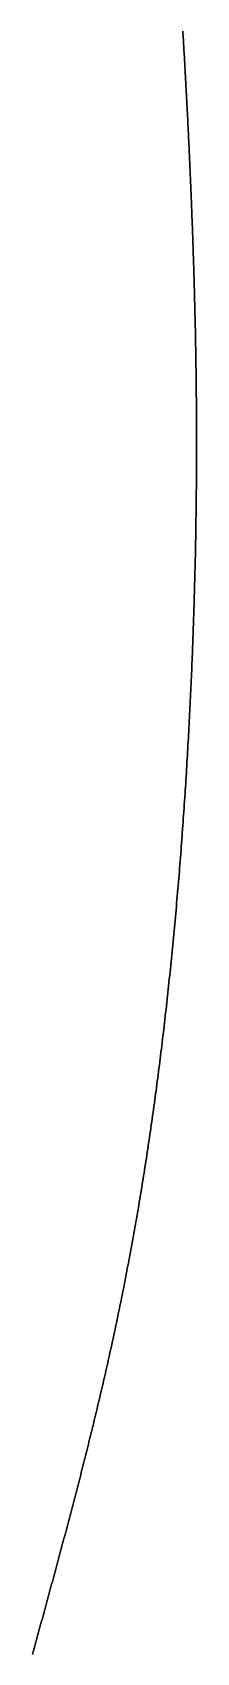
# Model space of a CAD drawing. Header units: inches. Extents: x 130170 to 284068, y 377793 to 804530.
# Drawn here: x 259864.2 to 259869.6, y 742824.1 to 742876.7 of the extents above; entities that cross this region are included whole.
import ezdxf

# ---------------------------------------------------------------- set-up
doc = ezdxf.new("R2010")
doc.units = ezdxf.units.IN
doc.header["$MEASUREMENT"] = 0
doc.layers.add('muni_il', color=7, linetype='Continuous')

msp = doc.modelspace()

# ---------------------------------------------------------------- linework, layer by layer
at = {"layer": 'muni_il'}
for points in [[(259864.245, 742824.08), (259864.267, 742824.16), (259864.289, 742824.24), (259864.311, 742824.32), (259864.333, 742824.401), (259864.355, 742824.481), (259864.377, 742824.562), (259864.399, 742824.643), (259864.421, 742824.724), (259864.443, 742824.804), (259864.465, 742824.886), (259864.488, 742824.967), (259864.51, 742825.048), (259864.532, 742825.129), (259864.554, 742825.211), (259864.577, 742825.292), (259864.599, 742825.374), (259864.621, 742825.455), (259864.643, 742825.537), (259864.666, 742825.619), (259864.688, 742825.7), (259864.71, 742825.782), (259864.733, 742825.864), (259864.755, 742825.946), (259864.777, 742826.028), (259864.8, 742826.111), (259864.822, 742826.193), (259864.844, 742826.275), (259864.866, 742826.357), (259864.889, 742826.439), (259864.911, 742826.522), (259864.933, 742826.604), (259864.956, 742826.687), (259864.978, 742826.769), (259865, 742826.852), (259865.023, 742826.934), (259865.045, 742827.017), (259865.067, 742827.099), (259865.089, 742827.182), (259865.111, 742827.264), (259865.134, 742827.347), (259865.156, 742827.43), (259865.178, 742827.512), (259865.2, 742827.595), (259865.222, 742827.677), (259865.244, 742827.76), (259865.266, 742827.843), (259865.288, 742827.925), (259865.31, 742828.008), (259865.332, 742828.091), (259865.354, 742828.173), (259865.376, 742828.256), (259865.398, 742828.339), (259865.42, 742828.421), (259865.441, 742828.504), (259865.463, 742828.587), (259865.485, 742828.669), (259865.507, 742828.752), (259865.528, 742828.834), (259865.55, 742828.917), (259865.571, 742828.999), (259865.593, 742829.082), (259865.614, 742829.165), (259865.636, 742829.247), (259865.657, 742829.33), (259865.679, 742829.412), (259865.7, 742829.495), (259865.721, 742829.577), (259865.742, 742829.66), (259865.764, 742829.742), (259865.785, 742829.825), (259865.806, 742829.907), (259865.827, 742829.989), (259865.848, 742830.072), (259865.869, 742830.154), (259865.889, 742830.237), (259865.91, 742830.319), (259865.931, 742830.401), (259865.952, 742830.484), (259865.973, 742830.566), (259865.993, 742830.648), (259866.014, 742830.731), (259866.034, 742830.813), (259866.055, 742830.895), (259866.075, 742830.977), (259866.095, 742831.06), (259866.116, 742831.142), (259866.136, 742831.224), (259866.156, 742831.307), (259866.176, 742831.389), (259866.196, 742831.471), (259866.217, 742831.553), (259866.237, 742831.636), (259866.257, 742831.718), (259866.276, 742831.8), (259866.296, 742831.883), (259866.316, 742831.965), (259866.336, 742832.048), (259866.355, 742832.13), (259866.375, 742832.212), (259866.394, 742832.295), (259866.414, 742832.377), (259866.433, 742832.46), (259866.453, 742832.542), (259866.472, 742832.625), (259866.491, 742832.708), (259866.51, 742832.79), (259866.53, 742832.873), (259866.549, 742832.956), (259866.568, 742833.038), (259866.587, 742833.121), (259866.606, 742833.204), (259866.624, 742833.287), (259866.643, 742833.37), (259866.662, 742833.453), (259866.681, 742833.536), (259866.699, 742833.619), (259866.718, 742833.703), (259866.736, 742833.786), (259866.755, 742833.869), (259866.773, 742833.953), (259866.792, 742834.036), (259866.81, 742834.12), (259866.828, 742834.204), (259866.846, 742834.288), (259866.864, 742834.372), (259866.883, 742834.456), (259866.901, 742834.54), (259866.918, 742834.624), (259866.936, 742834.708), (259866.954, 742834.793), (259866.972, 742834.877), (259866.99, 742834.962), (259867.008, 742835.047), (259867.025, 742835.132), (259867.043, 742835.217), (259867.06, 742835.302), (259867.078, 742835.387), (259867.095, 742835.473), (259867.113, 742835.558), (259867.13, 742835.644), (259867.147, 742835.73), (259867.165, 742835.816), (259867.182, 742835.902), (259867.199, 742835.989), (259867.216, 742836.075), (259867.233, 742836.162), (259867.25, 742836.249), (259867.267, 742836.336), (259867.284, 742836.423), (259867.301, 742836.51), (259867.317, 742836.598), (259867.334, 742836.685), (259867.351, 742836.773), (259867.367, 742836.861), (259867.384, 742836.95), (259867.4, 742837.038), (259867.417, 742837.127), (259867.433, 742837.216), (259867.45, 742837.305), (259867.466, 742837.394), (259867.482, 742837.483), (259867.499, 742837.573), (259867.515, 742837.663), (259867.531, 742837.753), (259867.547, 742837.844), (259867.563, 742837.934), (259867.579, 742838.025), (259867.595, 742838.116), (259867.611, 742838.207), (259867.627, 742838.299), (259867.642, 742838.39), (259867.658, 742838.482), (259867.674, 742838.574), (259867.69, 742838.667), (259867.705, 742838.759), (259867.721, 742838.852), (259867.736, 742838.945), (259867.752, 742839.039), (259867.767, 742839.133), (259867.782, 742839.226), (259867.798, 742839.32), (259867.813, 742839.415), (259867.828, 742839.51), (259867.843, 742839.605), (259867.858, 742839.7), (259867.873, 742839.795), (259867.888, 742839.891), (259867.903, 742839.987), (259867.918, 742840.083), (259867.933, 742840.179), (259867.948, 742840.276), (259867.963, 742840.373), (259867.977, 742840.47), (259867.992, 742840.568), (259868.007, 742840.666), (259868.021, 742840.764), (259868.036, 742840.862), (259868.05, 742840.961), (259868.065, 742841.059), (259868.079, 742841.159), (259868.093, 742841.258), (259868.107, 742841.358), (259868.122, 742841.458), (259868.136, 742841.558), (259868.15, 742841.658), (259868.164, 742841.759), (259868.178, 742841.86), (259868.192, 742841.961), (259868.206, 742842.063), (259868.219, 742842.165), (259868.233, 742842.267), (259868.247, 742842.369), (259868.26, 742842.472), (259868.274, 742842.575), (259868.288, 742842.678), (259868.301, 742842.781), (259868.315, 742842.885), (259868.328, 742842.989), (259868.341, 742843.093), (259868.354, 742843.197), (259868.368, 742843.302), (259868.381, 742843.407), (259868.394, 742843.512), (259868.407, 742843.617), (259868.42, 742843.723), (259868.433, 742843.829), (259868.446, 742843.935), (259868.458, 742844.042), (259868.471, 742844.148), (259868.484, 742844.255), (259868.496, 742844.362), (259868.509, 742844.469), (259868.521, 742844.577), (259868.533, 742844.685), (259868.546, 742844.793), (259868.558, 742844.901), (259868.57, 742845.01), (259868.582, 742845.118), (259868.594, 742845.227), (259868.606, 742845.336), (259868.618, 742845.445), (259868.63, 742845.555), (259868.642, 742845.665), (259868.654, 742845.775), (259868.666, 742845.885), (259868.677, 742845.995), (259868.689, 742846.105), (259868.7, 742846.216), (259868.712, 742846.327), (259868.723, 742846.438), (259868.734, 742846.549), (259868.745, 742846.66), (259868.756, 742846.772), (259868.767, 742846.884), (259868.778, 742846.995), (259868.789, 742847.107), (259868.8, 742847.219), (259868.811, 742847.332), (259868.821, 742847.444), (259868.832, 742847.557), (259868.843, 742847.669), (259868.853, 742847.782), (259868.863, 742847.895), (259868.874, 742848.008), (259868.884, 742848.121), (259868.894, 742848.234), (259868.904, 742848.348), (259868.914, 742848.461), (259868.924, 742848.575), (259868.934, 742848.688), (259868.944, 742848.802), (259868.953, 742848.916), (259868.963, 742849.029), (259868.973, 742849.143), (259868.982, 742849.257), (259868.991, 742849.371), (259869.001, 742849.485), (259869.01, 742849.6), (259869.019, 742849.714), (259869.028, 742849.828), (259869.037, 742849.942), (259869.046, 742850.057), (259869.055, 742850.171), (259869.063, 742850.285), (259869.072, 742850.399), (259869.081, 742850.514), (259869.089, 742850.628), (259869.098, 742850.742), (259869.106, 742850.857), (259869.114, 742850.971), (259869.122, 742851.085), (259869.13, 742851.2), (259869.138, 742851.314), (259869.146, 742851.428), (259869.154, 742851.542), (259869.162, 742851.656), (259869.17, 742851.77), (259869.177, 742851.884), (259869.185, 742851.998), (259869.192, 742852.112), (259869.2, 742852.226), (259869.207, 742852.339), (259869.214, 742852.453), (259869.221, 742852.567), (259869.228, 742852.68), (259869.235, 742852.793), (259869.242, 742852.907), (259869.249, 742853.02), (259869.255, 742853.133), (259869.262, 742853.245), (259869.269, 742853.358), (259869.275, 742853.471), (259869.281, 742853.583), (259869.288, 742853.695), (259869.294, 742853.808), (259869.3, 742853.92), (259869.306, 742854.032), (259869.312, 742854.143), (259869.318, 742854.255), (259869.324, 742854.366), (259869.329, 742854.477), (259869.335, 742854.588), (259869.341, 742854.699), (259869.346, 742854.809), (259869.351, 742854.92), (259869.357, 742855.03), (259869.362, 742855.14), (259869.367, 742855.25), (259869.372, 742855.359), (259869.377, 742855.469), (259869.382, 742855.578), (259869.387, 742855.687), (259869.392, 742855.795), (259869.396, 742855.903), (259869.401, 742856.012), (259869.406, 742856.119), (259869.41, 742856.227), (259869.414, 742856.334), (259869.419, 742856.442), (259869.423, 742856.548), (259869.427, 742856.655), (259869.431, 742856.761), (259869.435, 742856.867), (259869.439, 742856.973), (259869.443, 742857.078), (259869.447, 742857.183), (259869.45, 742857.288), (259869.454, 742857.393), (259869.458, 742857.497), (259869.461, 742857.601), (259869.464, 742857.705), (259869.468, 742857.808), (259869.471, 742857.911), (259869.474, 742858.014), (259869.477, 742858.116), (259869.481, 742858.218), (259869.484, 742858.32), (259869.486, 742858.421), (259869.489, 742858.522), (259869.492, 742858.623), (259869.495, 742858.723), (259869.497, 742858.823), (259869.5, 742858.923), (259869.503, 742859.022), (259869.505, 742859.121), (259869.507, 742859.22), (259869.51, 742859.318), (259869.512, 742859.416), (259869.514, 742859.514), (259869.516, 742859.611), (259869.519, 742859.708), (259869.521, 742859.804), (259869.523, 742859.9), (259869.524, 742859.996), (259869.526, 742860.091), (259869.528, 742860.186), (259869.53, 742860.281), (259869.531, 742860.375), (259869.533, 742860.469), (259869.535, 742860.563), (259869.536, 742860.656), (259869.537, 742860.749), (259869.539, 742860.841), (259869.54, 742860.933), (259869.542, 742861.025), (259869.543, 742861.116), (259869.544, 742861.207), (259869.545, 742861.297), (259869.546, 742861.387), (259869.547, 742861.477), (259869.548, 742861.566), (259869.549, 742861.655), (259869.55, 742861.744), (259869.551, 742861.832), (259869.552, 742861.92), (259869.552, 742862.007), (259869.553, 742862.094), (259869.554, 742862.181), (259869.554, 742862.267), (259869.555, 742862.353), (259869.555, 742862.439), (259869.556, 742862.524), (259869.556, 742862.609), (259869.556, 742862.693), (259869.557, 742862.777), (259869.557, 742862.861), (259869.557, 742862.944), (259869.557, 742863.027), (259869.558, 742863.11), (259869.558, 742863.192), (259869.558, 742863.274), (259869.558, 742863.355), (259869.558, 742863.436), (259869.558, 742863.517), (259869.558, 742863.597), (259869.557, 742863.677), (259869.557, 742863.757), (259869.557, 742863.836), (259869.557, 742863.915), (259869.557, 742863.994), (259869.556, 742864.072), (259869.556, 742864.15), (259869.556, 742864.227), (259869.555, 742864.305), (259869.555, 742864.381), (259869.554, 742864.458), (259869.554, 742864.534), (259869.553, 742864.61), (259869.553, 742864.685), (259869.552, 742864.761), (259869.552, 742864.836), (259869.551, 742864.91), (259869.55, 742864.984), (259869.55, 742865.058), (259869.549, 742865.132), (259869.548, 742865.205), (259869.547, 742865.278), (259869.547, 742865.351), (259869.546, 742865.423), (259869.545, 742865.495), (259869.544, 742865.567), (259869.543, 742865.639), (259869.542, 742865.71), (259869.541, 742865.781), (259869.54, 742865.851), (259869.539, 742865.922), (259869.538, 742865.992), (259869.537, 742866.062), (259869.536, 742866.131), (259869.535, 742866.201), (259869.534, 742866.27), (259869.533, 742866.338), (259869.531, 742866.407), (259869.53, 742866.475), (259869.529, 742866.543), (259869.528, 742866.611), (259869.526, 742866.679), (259869.525, 742866.746), (259869.524, 742866.813), (259869.523, 742866.88), (259869.521, 742866.947), (259869.52, 742867.013), (259869.519, 742867.08), (259869.517, 742867.146), (259869.516, 742867.212), (259869.514, 742867.277), (259869.513, 742867.343), (259869.511, 742867.408), (259869.51, 742867.473), (259869.508, 742867.538), (259869.507, 742867.603), (259869.505, 742867.667), (259869.504, 742867.732), (259869.502, 742867.796), (259869.501, 742867.86), (259869.499, 742867.924), (259869.497, 742867.988), (259869.496, 742868.051), (259869.494, 742868.115), (259869.492, 742868.178), (259869.491, 742868.241), (259869.489, 742868.304), (259869.487, 742868.367), (259869.486, 742868.43), (259869.484, 742868.493), (259869.482, 742868.555), (259869.48, 742868.618), (259869.479, 742868.68), (259869.477, 742868.742), (259869.475, 742868.805), (259869.473, 742868.867), (259869.471, 742868.929), (259869.469, 742868.991), (259869.468, 742869.052), (259869.466, 742869.114), (259869.464, 742869.176), (259869.462, 742869.237), (259869.46, 742869.299), (259869.458, 742869.36), (259869.456, 742869.422), (259869.454, 742869.483), (259869.452, 742869.545), (259869.45, 742869.606), (259869.448, 742869.667), (259869.446, 742869.728), (259869.444, 742869.789), (259869.442, 742869.851), (259869.44, 742869.912), (259869.438, 742869.973), (259869.436, 742870.034), (259869.433, 742870.095), (259869.431, 742870.156), (259869.429, 742870.217), (259869.427, 742870.278), (259869.425, 742870.339), (259869.423, 742870.4), (259869.42, 742870.461), (259869.418, 742870.522), (259869.416, 742870.583), (259869.414, 742870.644), (259869.411, 742870.705), (259869.409, 742870.766), (259869.407, 742870.828), (259869.404, 742870.889), (259869.402, 742870.95), (259869.4, 742871.011), (259869.397, 742871.072), (259869.395, 742871.134), (259869.392, 742871.195), (259869.39, 742871.257), (259869.388, 742871.318), (259869.385, 742871.379), (259869.383, 742871.441), (259869.38, 742871.503), (259869.378, 742871.564), (259869.375, 742871.626), (259869.373, 742871.688), (259869.37, 742871.75), (259869.367, 742871.812), (259869.365, 742871.874), (259869.362, 742871.936), (259869.36, 742871.998), (259869.357, 742872.06), (259869.354, 742872.122), (259869.352, 742872.185), (259869.349, 742872.247), (259869.346, 742872.31), (259869.343, 742872.373), (259869.341, 742872.435), (259869.338, 742872.498), (259869.335, 742872.561), (259869.332, 742872.624), (259869.329, 742872.687), (259869.326, 742872.75), (259869.324, 742872.814), (259869.321, 742872.877), (259869.318, 742872.941), (259869.315, 742873.004), (259869.312, 742873.068), (259869.309, 742873.132), (259869.306, 742873.196), (259869.303, 742873.26), (259869.3, 742873.324), (259869.297, 742873.388), (259869.294, 742873.453), (259869.291, 742873.517), (259869.287, 742873.581), (259869.284, 742873.646), (259869.281, 742873.711), (259869.278, 742873.776), (259869.275, 742873.841), (259869.271, 742873.906), (259869.268, 742873.972), (259869.265, 742874.037), (259869.261, 742874.102), (259869.258, 742874.168), (259869.255, 742874.234), (259869.251, 742874.3), (259869.248, 742874.366), (259869.245, 742874.432), (259869.241, 742874.498), (259869.238, 742874.564), (259869.234, 742874.631), (259869.231, 742874.697), (259869.227, 742874.764), (259869.224, 742874.831), (259869.22, 742874.898), (259869.216, 742874.965), (259869.213, 742875.032), (259869.209, 742875.099), (259869.205, 742875.166), (259869.202, 742875.234), (259869.198, 742875.302), (259869.194, 742875.369), (259869.19, 742875.437), (259869.186, 742875.505), (259869.183, 742875.573), (259869.179, 742875.641), (259869.175, 742875.709), (259869.171, 742875.778), (259869.167, 742875.846), (259869.163, 742875.915), (259869.159, 742875.984), (259869.155, 742876.053), (259869.151, 742876.121), (259869.147, 742876.19), (259869.143, 742876.26), (259869.139, 742876.329), (259869.135, 742876.398), (259869.131, 742876.467), (259869.126, 742876.537), (259869.122, 742876.607), (259869.118, 742876.676), (259869.114, 742876.746)], [(259869.114, 742876.746), (259869.118, 742876.676), (259869.122, 742876.607), (259869.126, 742876.537), (259869.131, 742876.467), (259869.135, 742876.398), (259869.139, 742876.329), (259869.143, 742876.26), (259869.147, 742876.19), (259869.151, 742876.121), (259869.155, 742876.053), (259869.159, 742875.984), (259869.163, 742875.915), (259869.167, 742875.846), (259869.171, 742875.778), (259869.175, 742875.709), (259869.179, 742875.641), (259869.183, 742875.573), (259869.186, 742875.505), (259869.19, 742875.437), (259869.194, 742875.369), (259869.198, 742875.302), (259869.202, 742875.234), (259869.205, 742875.166), (259869.209, 742875.099), (259869.213, 742875.032), (259869.216, 742874.965), (259869.22, 742874.898), (259869.224, 742874.831), (259869.227, 742874.764), (259869.231, 742874.697), (259869.234, 742874.631), (259869.238, 742874.564), (259869.241, 742874.498), (259869.245, 742874.432), (259869.248, 742874.366), (259869.251, 742874.3), (259869.255, 742874.234), (259869.258, 742874.168), (259869.261, 742874.102), (259869.265, 742874.037), (259869.268, 742873.972), (259869.271, 742873.906), (259869.275, 742873.841), (259869.278, 742873.776), (259869.281, 742873.711), (259869.284, 742873.646), (259869.287, 742873.581), (259869.291, 742873.517), (259869.294, 742873.453), (259869.297, 742873.388), (259869.3, 742873.324), (259869.303, 742873.26), (259869.306, 742873.196), (259869.309, 742873.132), (259869.312, 742873.068), (259869.315, 742873.004), (259869.318, 742872.941), (259869.321, 742872.877), (259869.324, 742872.814), (259869.326, 742872.75), (259869.329, 742872.687), (259869.332, 742872.624), (259869.335, 742872.561), (259869.338, 742872.498), (259869.341, 742872.435), (259869.343, 742872.373), (259869.346, 742872.31), (259869.349, 742872.247), (259869.352, 742872.185), (259869.354, 742872.122), (259869.357, 742872.06), (259869.36, 742871.998), (259869.362, 742871.936), (259869.365, 742871.874), (259869.367, 742871.812), (259869.37, 742871.75), (259869.373, 742871.688), (259869.375, 742871.626), (259869.378, 742871.564), (259869.38, 742871.503), (259869.383, 742871.441), (259869.385, 742871.379), (259869.388, 742871.318), (259869.39, 742871.257), (259869.392, 742871.195), (259869.395, 742871.134), (259869.397, 742871.072), (259869.4, 742871.011), (259869.402, 742870.95), (259869.404, 742870.889), (259869.407, 742870.828), (259869.409, 742870.766), (259869.411, 742870.705), (259869.414, 742870.644), (259869.416, 742870.583), (259869.418, 742870.522), (259869.42, 742870.461), (259869.423, 742870.4), (259869.425, 742870.339), (259869.427, 742870.278), (259869.429, 742870.217), (259869.431, 742870.156), (259869.433, 742870.095), (259869.436, 742870.034), (259869.438, 742869.973), (259869.44, 742869.912), (259869.442, 742869.851), (259869.444, 742869.789), (259869.446, 742869.728), (259869.448, 742869.667), (259869.45, 742869.606), (259869.452, 742869.545), (259869.454, 742869.483), (259869.456, 742869.422), (259869.458, 742869.36), (259869.46, 742869.299), (259869.462, 742869.237), (259869.464, 742869.176), (259869.466, 742869.114), (259869.468, 742869.052), (259869.469, 742868.991), (259869.471, 742868.929), (259869.473, 742868.867), (259869.475, 742868.805), (259869.477, 742868.742), (259869.479, 742868.68), (259869.48, 742868.618), (259869.482, 742868.555), (259869.484, 742868.493), (259869.486, 742868.43), (259869.487, 742868.367), (259869.489, 742868.304), (259869.491, 742868.241), (259869.492, 742868.178), (259869.494, 742868.115), (259869.496, 742868.051), (259869.497, 742867.988), (259869.499, 742867.924), (259869.501, 742867.86), (259869.502, 742867.796), (259869.504, 742867.732), (259869.505, 742867.667), (259869.507, 742867.603), (259869.508, 742867.538), (259869.51, 742867.473), (259869.511, 742867.408), (259869.513, 742867.343), (259869.514, 742867.277), (259869.516, 742867.212), (259869.517, 742867.146), (259869.519, 742867.08), (259869.52, 742867.013), (259869.521, 742866.947), (259869.523, 742866.88), (259869.524, 742866.813), (259869.525, 742866.746), (259869.526, 742866.679), (259869.528, 742866.611), (259869.529, 742866.543), (259869.53, 742866.475), (259869.531, 742866.407), (259869.533, 742866.338), (259869.534, 742866.27), (259869.535, 742866.201), (259869.536, 742866.131), (259869.537, 742866.062), (259869.538, 742865.992), (259869.539, 742865.922), (259869.54, 742865.851), (259869.541, 742865.781), (259869.542, 742865.71), (259869.543, 742865.639), (259869.544, 742865.567), (259869.545, 742865.495), (259869.546, 742865.423), (259869.547, 742865.351), (259869.547, 742865.278), (259869.548, 742865.205), (259869.549, 742865.132), (259869.55, 742865.058), (259869.55, 742864.984), (259869.551, 742864.91), (259869.552, 742864.836), (259869.552, 742864.761), (259869.553, 742864.685), (259869.553, 742864.61), (259869.554, 742864.534), (259869.554, 742864.458), (259869.555, 742864.381), (259869.555, 742864.305), (259869.556, 742864.227), (259869.556, 742864.15), (259869.556, 742864.072), (259869.557, 742863.994), (259869.557, 742863.915), (259869.557, 742863.836), (259869.557, 742863.757), (259869.557, 742863.677), (259869.558, 742863.597), (259869.558, 742863.517), (259869.558, 742863.436), (259869.558, 742863.355), (259869.558, 742863.274), (259869.558, 742863.192), (259869.558, 742863.11), (259869.557, 742863.027), (259869.557, 742862.944), (259869.557, 742862.861), (259869.557, 742862.777), (259869.556, 742862.693), (259869.556, 742862.609), (259869.556, 742862.524), (259869.555, 742862.439), (259869.555, 742862.353), (259869.554, 742862.267), (259869.554, 742862.181), (259869.553, 742862.094), (259869.552, 742862.007), (259869.552, 742861.92), (259869.551, 742861.832), (259869.55, 742861.744), (259869.549, 742861.655), (259869.548, 742861.566), (259869.547, 742861.477), (259869.546, 742861.387), (259869.545, 742861.297), (259869.544, 742861.207), (259869.543, 742861.116), (259869.542, 742861.025), (259869.54, 742860.933), (259869.539, 742860.841), (259869.537, 742860.749), (259869.536, 742860.656), (259869.535, 742860.563), (259869.533, 742860.469), (259869.531, 742860.375), (259869.53, 742860.281), (259869.528, 742860.186), (259869.526, 742860.091), (259869.524, 742859.996), (259869.523, 742859.9), (259869.521, 742859.804), (259869.519, 742859.708), (259869.516, 742859.611), (259869.514, 742859.514), (259869.512, 742859.416), (259869.51, 742859.318), (259869.507, 742859.22), (259869.505, 742859.121), (259869.503, 742859.022), (259869.5, 742858.923), (259869.497, 742858.823), (259869.495, 742858.723), (259869.492, 742858.623), (259869.489, 742858.522), (259869.486, 742858.421), (259869.484, 742858.32), (259869.481, 742858.218), (259869.477, 742858.116), (259869.474, 742858.014), (259869.471, 742857.911), (259869.468, 742857.808), (259869.464, 742857.705), (259869.461, 742857.601), (259869.458, 742857.497), (259869.454, 742857.393), (259869.45, 742857.288), (259869.447, 742857.183), (259869.443, 742857.078), (259869.439, 742856.973), (259869.435, 742856.867), (259869.431, 742856.761), (259869.427, 742856.655), (259869.423, 742856.548), (259869.419, 742856.442), (259869.414, 742856.334), (259869.41, 742856.227), (259869.406, 742856.119), (259869.401, 742856.012), (259869.396, 742855.903), (259869.392, 742855.795), (259869.387, 742855.687), (259869.382, 742855.578), (259869.377, 742855.469), (259869.372, 742855.359), (259869.367, 742855.25), (259869.362, 742855.14), (259869.357, 742855.03), (259869.351, 742854.92), (259869.346, 742854.809), (259869.341, 742854.699), (259869.335, 742854.588), (259869.329, 742854.477), (259869.324, 742854.366), (259869.318, 742854.255), (259869.312, 742854.143), (259869.306, 742854.032), (259869.3, 742853.92), (259869.294, 742853.808), (259869.288, 742853.695), (259869.281, 742853.583), (259869.275, 742853.471), (259869.269, 742853.358), (259869.262, 742853.245), (259869.255, 742853.133), (259869.249, 742853.02), (259869.242, 742852.907), (259869.235, 742852.793), (259869.228, 742852.68), (259869.221, 742852.567), (259869.214, 742852.453), (259869.207, 742852.339), (259869.2, 742852.226), (259869.192, 742852.112), (259869.185, 742851.998), (259869.177, 742851.884), (259869.17, 742851.77), (259869.162, 742851.656), (259869.154, 742851.542), (259869.146, 742851.428), (259869.138, 742851.314), (259869.13, 742851.2), (259869.122, 742851.085), (259869.114, 742850.971), (259869.106, 742850.857), (259869.098, 742850.742), (259869.089, 742850.628), (259869.081, 742850.514), (259869.072, 742850.399), (259869.063, 742850.285), (259869.055, 742850.171), (259869.046, 742850.057), (259869.037, 742849.942), (259869.028, 742849.828), (259869.019, 742849.714), (259869.01, 742849.6), (259869.001, 742849.485), (259868.991, 742849.371), (259868.982, 742849.257), (259868.973, 742849.143), (259868.963, 742849.029), (259868.953, 742848.916), (259868.944, 742848.802), (259868.934, 742848.688), (259868.924, 742848.575), (259868.914, 742848.461), (259868.904, 742848.348), (259868.894, 742848.234), (259868.884, 742848.121), (259868.874, 742848.008), (259868.863, 742847.895), (259868.853, 742847.782), (259868.843, 742847.669), (259868.832, 742847.557), (259868.821, 742847.444), (259868.811, 742847.332), (259868.8, 742847.219), (259868.789, 742847.107), (259868.778, 742846.995), (259868.767, 742846.884), (259868.756, 742846.772), (259868.745, 742846.66), (259868.734, 742846.549), (259868.723, 742846.438), (259868.712, 742846.327), (259868.7, 742846.216), (259868.689, 742846.105), (259868.677, 742845.995), (259868.666, 742845.885), (259868.654, 742845.775), (259868.642, 742845.665), (259868.63, 742845.555), (259868.618, 742845.445), (259868.606, 742845.336), (259868.594, 742845.227), (259868.582, 742845.118), (259868.57, 742845.01), (259868.558, 742844.901), (259868.546, 742844.793), (259868.533, 742844.685), (259868.521, 742844.577), (259868.509, 742844.469), (259868.496, 742844.362), (259868.484, 742844.255), (259868.471, 742844.148), (259868.458, 742844.042), (259868.446, 742843.935), (259868.433, 742843.829), (259868.42, 742843.723), (259868.407, 742843.617), (259868.394, 742843.512), (259868.381, 742843.407), (259868.368, 742843.302), (259868.354, 742843.197), (259868.341, 742843.093), (259868.328, 742842.989), (259868.315, 742842.885), (259868.301, 742842.781), (259868.288, 742842.678), (259868.274, 742842.575), (259868.26, 742842.472), (259868.247, 742842.369), (259868.233, 742842.267), (259868.219, 742842.165), (259868.206, 742842.063), (259868.192, 742841.961), (259868.178, 742841.86), (259868.164, 742841.759), (259868.15, 742841.658), (259868.136, 742841.558), (259868.122, 742841.458), (259868.107, 742841.358), (259868.093, 742841.258), (259868.079, 742841.159), (259868.065, 742841.059), (259868.05, 742840.961), (259868.036, 742840.862), (259868.021, 742840.764), (259868.007, 742840.666), (259867.992, 742840.568), (259867.977, 742840.47), (259867.963, 742840.373), (259867.948, 742840.276), (259867.933, 742840.179), (259867.918, 742840.083), (259867.903, 742839.987), (259867.888, 742839.891), (259867.873, 742839.795), (259867.858, 742839.7), (259867.843, 742839.605), (259867.828, 742839.51), (259867.813, 742839.415), (259867.798, 742839.32), (259867.782, 742839.226), (259867.767, 742839.133), (259867.752, 742839.039), (259867.736, 742838.945), (259867.721, 742838.852), (259867.705, 742838.759), (259867.69, 742838.667), (259867.674, 742838.574), (259867.658, 742838.482), (259867.642, 742838.39), (259867.627, 742838.299), (259867.611, 742838.207), (259867.595, 742838.116), (259867.579, 742838.025), (259867.563, 742837.934), (259867.547, 742837.844), (259867.531, 742837.753), (259867.515, 742837.663), (259867.499, 742837.573), (259867.482, 742837.483), (259867.466, 742837.394), (259867.45, 742837.305), (259867.433, 742837.216), (259867.417, 742837.127), (259867.4, 742837.038), (259867.384, 742836.95), (259867.367, 742836.861), (259867.351, 742836.773), (259867.334, 742836.685), (259867.317, 742836.598), (259867.301, 742836.51), (259867.284, 742836.423), (259867.267, 742836.336), (259867.25, 742836.249), (259867.233, 742836.162), (259867.216, 742836.075), (259867.199, 742835.989), (259867.182, 742835.902), (259867.165, 742835.816), (259867.147, 742835.73), (259867.13, 742835.644), (259867.113, 742835.558), (259867.095, 742835.473), (259867.078, 742835.387), (259867.06, 742835.302), (259867.043, 742835.217), (259867.025, 742835.132), (259867.008, 742835.047), (259866.99, 742834.962), (259866.972, 742834.877), (259866.954, 742834.793), (259866.936, 742834.708), (259866.918, 742834.624), (259866.901, 742834.54), (259866.883, 742834.456), (259866.864, 742834.372), (259866.846, 742834.288), (259866.828, 742834.204), (259866.81, 742834.12), (259866.792, 742834.036), (259866.773, 742833.953), (259866.755, 742833.869), (259866.736, 742833.786), (259866.718, 742833.703), (259866.699, 742833.619), (259866.681, 742833.536), (259866.662, 742833.453), (259866.643, 742833.37), (259866.624, 742833.287), (259866.606, 742833.204), (259866.587, 742833.121), (259866.568, 742833.038), (259866.549, 742832.956), (259866.53, 742832.873), (259866.51, 742832.79), (259866.491, 742832.708), (259866.472, 742832.625), (259866.453, 742832.542), (259866.433, 742832.46), (259866.414, 742832.377), (259866.394, 742832.295), (259866.375, 742832.212), (259866.355, 742832.13), (259866.336, 742832.048), (259866.316, 742831.965), (259866.296, 742831.883), (259866.276, 742831.8), (259866.257, 742831.718), (259866.237, 742831.636), (259866.217, 742831.553), (259866.196, 742831.471), (259866.176, 742831.389), (259866.156, 742831.307), (259866.136, 742831.224), (259866.116, 742831.142), (259866.095, 742831.06), (259866.075, 742830.977), (259866.055, 742830.895), (259866.034, 742830.813), (259866.014, 742830.731), (259865.993, 742830.648), (259865.973, 742830.566), (259865.952, 742830.484), (259865.931, 742830.401), (259865.91, 742830.319), (259865.889, 742830.237), (259865.869, 742830.154), (259865.848, 742830.072), (259865.827, 742829.989), (259865.806, 742829.907), (259865.785, 742829.825), (259865.764, 742829.742), (259865.742, 742829.66), (259865.721, 742829.577), (259865.7, 742829.495), (259865.679, 742829.412), (259865.657, 742829.33), (259865.636, 742829.247), (259865.614, 742829.165), (259865.593, 742829.082), (259865.571, 742828.999), (259865.55, 742828.917), (259865.528, 742828.834), (259865.507, 742828.752), (259865.485, 742828.669), (259865.463, 742828.587), (259865.441, 742828.504), (259865.42, 742828.421), (259865.398, 742828.339), (259865.376, 742828.256), (259865.354, 742828.173), (259865.332, 742828.091), (259865.31, 742828.008), (259865.288, 742827.925), (259865.266, 742827.843), (259865.244, 742827.76), (259865.222, 742827.677), (259865.2, 742827.595), (259865.178, 742827.512), (259865.156, 742827.43), (259865.134, 742827.347), (259865.111, 742827.264), (259865.089, 742827.182), (259865.067, 742827.099), (259865.045, 742827.017), (259865.023, 742826.934), (259865, 742826.852), (259864.978, 742826.769), (259864.956, 742826.687), (259864.933, 742826.604), (259864.911, 742826.522), (259864.889, 742826.439), (259864.866, 742826.357), (259864.844, 742826.275), (259864.822, 742826.193), (259864.8, 742826.111), (259864.777, 742826.028), (259864.755, 742825.946), (259864.733, 742825.864), (259864.71, 742825.782), (259864.688, 742825.7), (259864.666, 742825.619), (259864.643, 742825.537), (259864.621, 742825.455), (259864.599, 742825.374), (259864.577, 742825.292), (259864.554, 742825.211), (259864.532, 742825.129), (259864.51, 742825.048), (259864.488, 742824.967), (259864.465, 742824.886), (259864.443, 742824.804), (259864.421, 742824.724), (259864.399, 742824.643), (259864.377, 742824.562), (259864.355, 742824.481), (259864.333, 742824.401), (259864.311, 742824.32), (259864.289, 742824.24), (259864.267, 742824.16), (259864.245, 742824.08)]]:
    msp.add_lwpolyline(points, dxfattribs=at)

doc.saveas('drawing.dxf')
